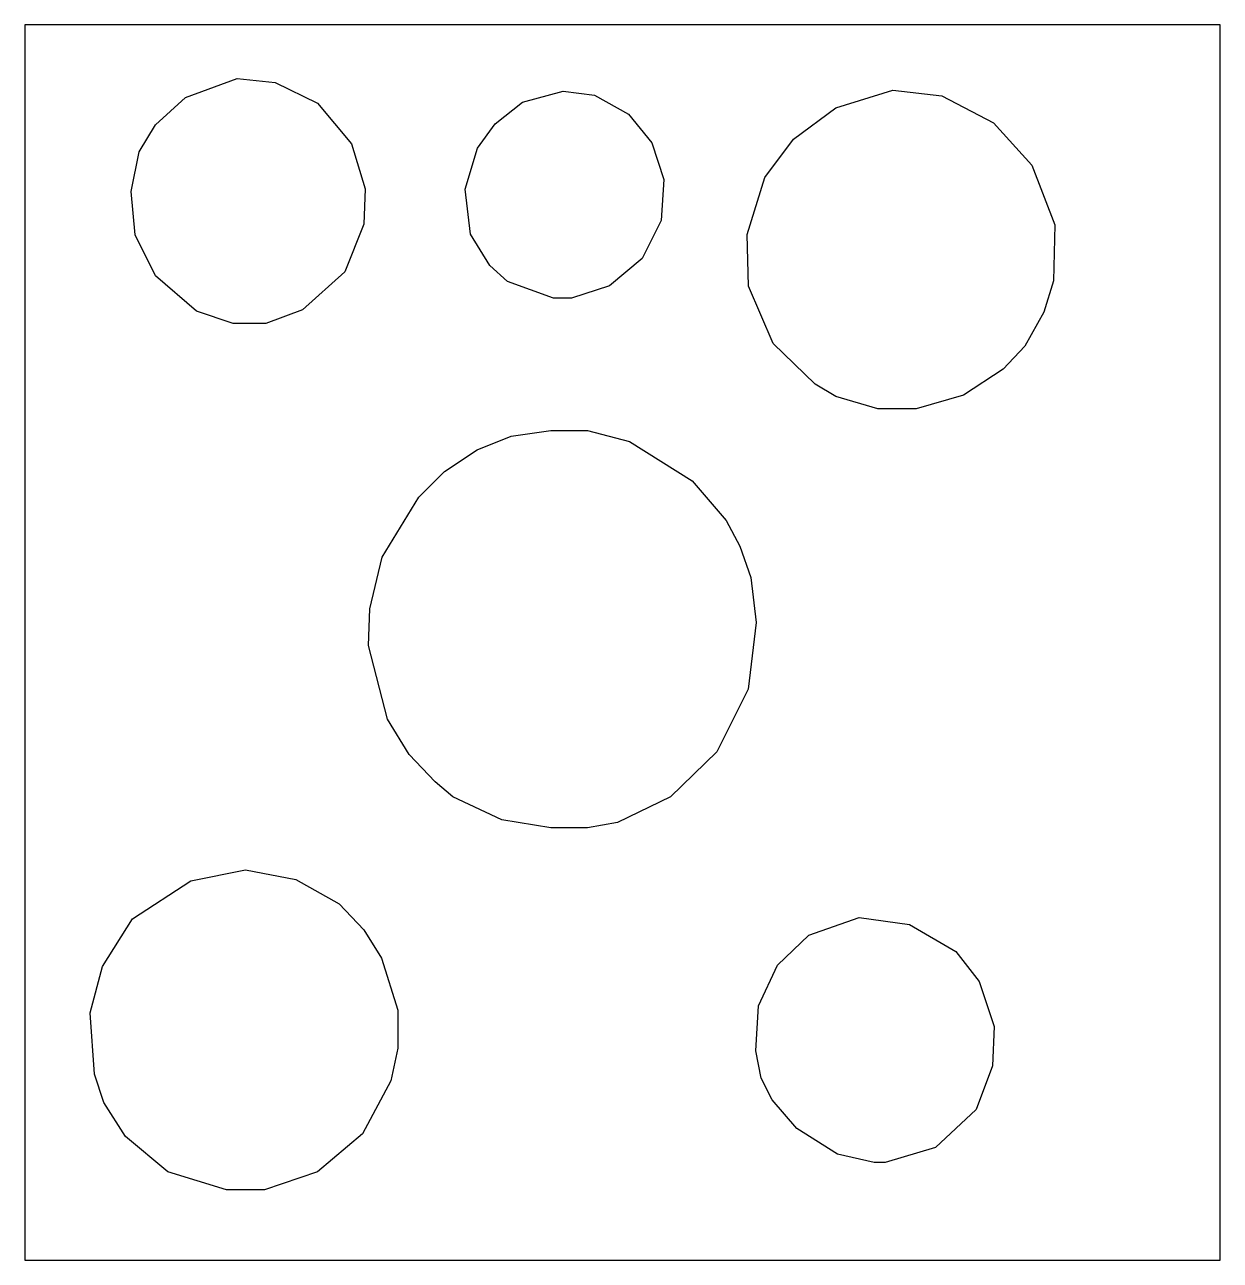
# Model space of a CAD drawing. Header units: inches. Extents: x 0 to 18.6, y 0 to 19.2.
import ezdxf

# ---------------------------------------------------------------- set-up
doc = ezdxf.new("R2010")
doc.units = ezdxf.units.IN

msp = doc.modelspace()

# ---------------------------------------------------------------- linework, layer by layer
for points in [[(0, 0), (18.625, 0), (18.625, 19.25), (0, 19.25), (0, 0)], [(3.247, 14.596), (2.674, 14.786), (2.038, 15.338), (1.72, 15.974), (1.657, 16.652), (1.784, 17.267), (2.038, 17.691), (2.505, 18.115), (3.31, 18.412), (3.904, 18.348), (4.561, 18.03), (5.091, 17.394), (5.303, 16.695), (5.282, 16.143), (4.985, 15.401), (4.328, 14.808), (3.755, 14.596), (3.247, 14.596)], [(8.24, 14.992), (7.52, 15.247), (7.244, 15.501), (6.947, 15.989), (6.862, 16.689), (7.053, 17.325), (7.329, 17.706), (7.753, 18.045), (8.389, 18.215), (8.876, 18.151), (9.406, 17.855), (9.767, 17.409), (9.958, 16.837), (9.915, 16.201), (9.618, 15.607), (9.11, 15.183), (8.516, 14.992), (8.24, 14.992)], [(13.291, 13.268), (12.634, 13.459), (12.316, 13.649), (11.659, 14.285), (11.277, 15.176), (11.256, 15.981), (11.531, 16.872), (11.977, 17.465), (12.634, 17.953), (13.524, 18.229), (14.287, 18.144), (15.093, 17.72), (15.687, 17.063), (16.047, 16.13), (16.026, 15.261), (15.878, 14.773), (15.581, 14.243), (15.242, 13.883), (14.627, 13.48), (13.885, 13.268), (13.291, 13.268)], [(8.195, 6.735), (7.431, 6.863), (6.668, 7.223), (6.393, 7.456), (5.99, 7.88), (5.651, 8.432), (5.354, 9.576), (5.375, 10.149), (5.566, 10.954), (6.138, 11.887), (6.541, 12.29), (7.05, 12.629), (7.58, 12.841), (8.195, 12.926), (8.767, 12.926), (9.424, 12.756), (10.399, 12.142), (10.93, 11.527), (11.142, 11.124), (11.311, 10.636), (11.396, 9.937), (11.269, 8.898), (10.781, 7.923), (10.06, 7.223), (9.233, 6.82), (8.767, 6.735), (8.195, 6.735)], [(3.141, 1.1), (2.229, 1.376), (1.572, 1.927), (1.233, 2.457), (1.085, 2.902), (1.021, 3.857), (1.212, 4.577), (1.678, 5.319), (2.59, 5.913), (3.438, 6.083), (4.222, 5.934), (4.901, 5.553), (5.282, 5.15), (5.558, 4.705), (5.812, 3.899), (5.812, 3.305), (5.706, 2.796), (5.261, 1.97), (4.561, 1.376), (3.735, 1.1), (3.141, 1.1)], [(13.234, 1.524), (12.662, 1.651), (12.026, 2.054), (11.644, 2.499), (11.475, 2.839), (11.39, 3.263), (11.432, 3.962), (11.729, 4.598), (12.217, 5.065), (13.001, 5.34), (13.786, 5.234), (14.506, 4.81), (14.867, 4.344), (15.1, 3.644), (15.079, 3.029), (14.824, 2.351), (14.188, 1.757), (13.404, 1.524), (13.234, 1.524)]]:
    msp.add_lwpolyline(points)

doc.saveas('drawing.dxf')
